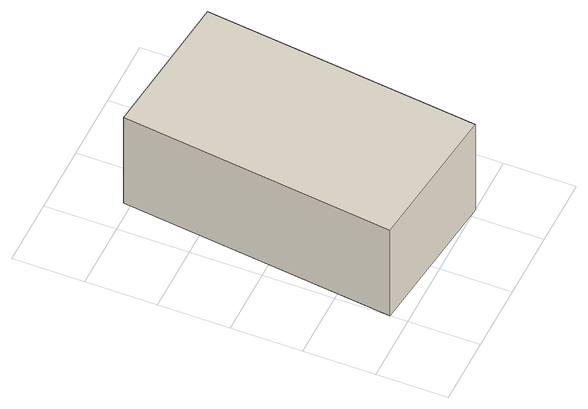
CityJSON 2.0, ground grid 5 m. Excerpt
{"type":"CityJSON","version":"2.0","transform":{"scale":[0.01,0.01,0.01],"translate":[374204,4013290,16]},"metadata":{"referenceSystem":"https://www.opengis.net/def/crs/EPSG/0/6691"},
"CityObjects":{
"building1":{"type":"Building","attributes":{"枝番":1,"利根川水系渡良瀬川洪水浸水想定区域（計画規模）.規模":"L1","利根川水系渡良瀬川洪水浸水想定区域（計画規模）.浸水ランク":"1","利根川水系渡良瀬川洪水浸水想定区域（計画規模）.浸水深":0.11,"利根川水系渡良瀬川洪水浸水想定区域（想定最大規模）.規模":"L2","利根川水系渡良瀬川洪水浸水想定区域（想定最大規模）.浸水ランク":"2","利根川水系渡良瀬川洪水浸水想定区域（想定最大規模）.浸水深":1.22,"利根川水系渡良瀬川洪水浸水想定区域（想定最大規模）.継続時間":77.6,"利根川水系矢場川洪水浸水想定区域（想定最大規模）.規模":"L2","利根川水系矢場川洪水浸水想定区域（想定最大規模）.浸水ランク":"1","利根川水系矢場川洪水浸水想定区域（想定最大規模）.浸水深":0.08,"利根川水系多々良川洪水浸水想定区域（想定最大規模）.規模":"L2","利根川水系多々良川洪水浸水想定区域（想定最大規模）.浸水ランク":"1","利根川水系多々良川洪水浸水想定区域（想定最大規模）.浸水深":0.07,"利根川水系利根川洪水浸水想定区域（計画規模）.規模":"L1","利根川水系利根川洪水浸水想定区域（計画規模）.浸水ランク":"2","利根川水系利根川洪水浸水想定区域（計画規模）.浸水深":2.2,"利根川水系利根川洪水浸水想定区域（想定最大規模）.規模":"L2","利根川水系利根川洪水浸水想定区域（想定最大規模）.浸水ランク":"3","利根川水系利根川洪水浸水想定区域（想定最大規模）.浸水深":4.43,"measuredHeight":8.4,"BuildingDetails.prefecture":"10","BuildingDetails.city":"10207"},"geometry":[{"type":"Solid","lod":"1","boundaries":[[[[0,1,2,3]],[[2,4,5,3]],[[1,6,4,2]],[[0,7,6,1]],[[3,5,7,0]],[[4,6,7,5]]]]}]}
},
"vertices":[
[4,123,70],[227,2053,70],[1283,1939,70],[1062,2,70],[1283,1939,850],[1062,2,850],[227,2053,850],[4,123,850]
]}
